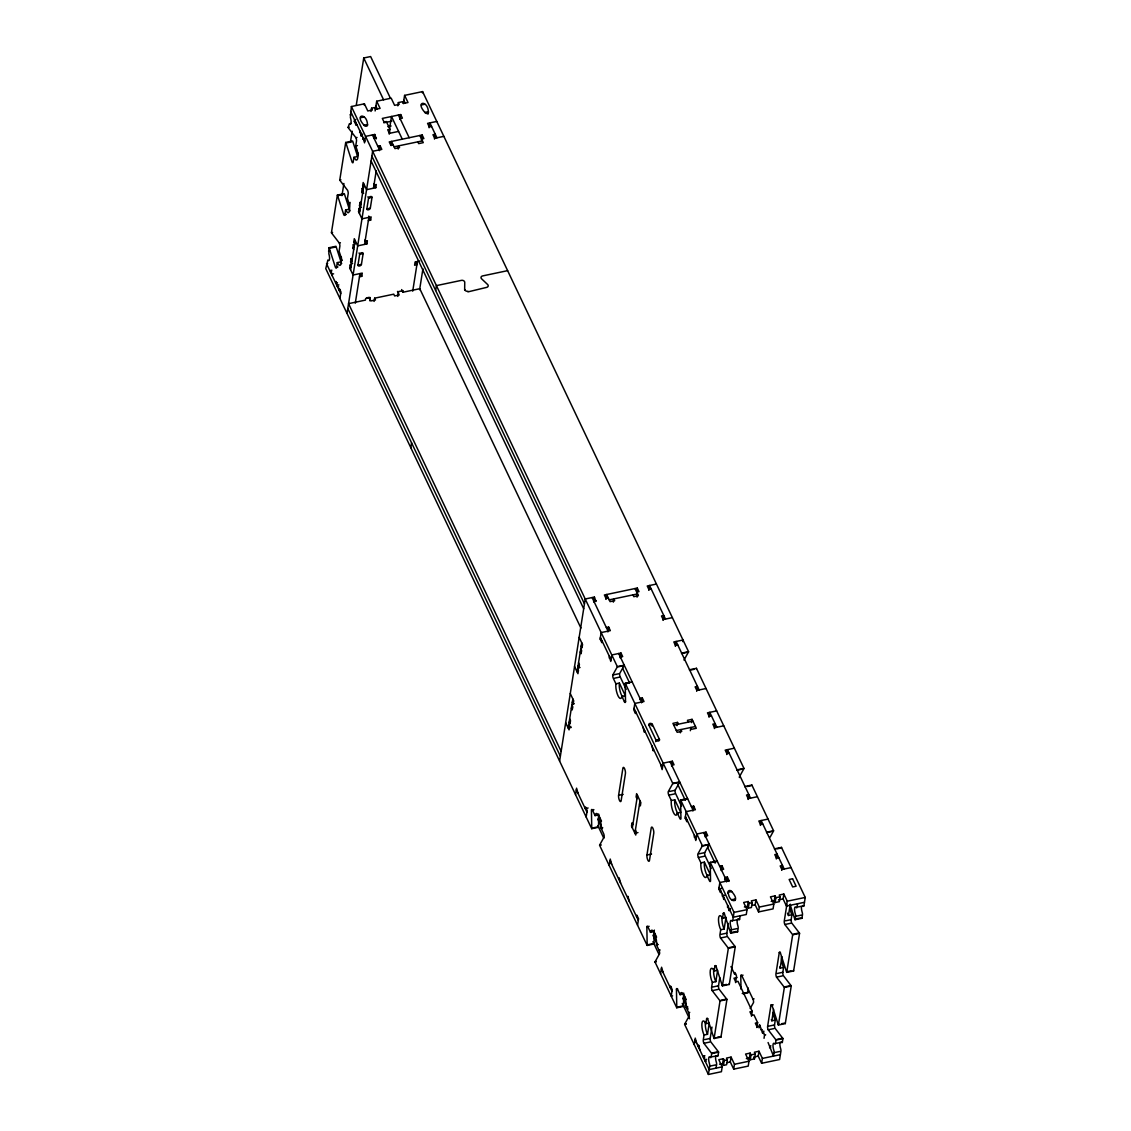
<?xml version="1.0" encoding="UTF-8"?>
<svg xmlns="http://www.w3.org/2000/svg" width="1131" height="1131" viewBox="0 0 1131 1131"><rect width="100%" height="100%" fill="white"/><g stroke="black" fill="none" stroke-linecap="round" stroke-linejoin="round"><path stroke-width="1.5" d="M340.77 261.105L336.19 246.883A2.474 0.749 78.1 0 0 335.949 246.289L329.064 247.746L328.852 253.881A4.934 1.499 78.1 0 1 329.503 259.324A4.934 1.499 78.1 0 1 327.877 259.989L325.756 268.613L591.711 828.698L598.61 827.256A2.46 0.749 78.1 0 0 598.638 826.719L598.426 814.659M683.986 660.066L688.44 652.078A2.46 0.749 78.1 0 0 688.553 651.682L422.598 91.597L404.601 95.372L408.008 102.525L403.414 103.501L402.551 101.705L398.352 102.596L399.201 104.377L394.606 105.339L391.199 98.185L376.68 101.224L380.087 108.392L375.492 109.354L374.644 107.558L371.548 108.208L372.396 110.004L367.801 110.965L364.394 103.812L351.388 106.54L350.398 117.539A4.934 1.499 78.1 0 1 351.048 122.982A4.934 1.499 78.1 0 1 349.437 123.647L348.079 127.407A2.488 0.749 78.1 0 0 348.334 127.845L355.897 137.699A2.46 0.749 78.1 0 1 356.491 141.106L355.728 145.97L357.226 150.409A8.624 2.615 78.1 0 1 355.742 159.839L353.932 157.308L357.382 156.587L357.976 152.812M341.449 257.345L340.742 261.883L337.292 262.604L339.088 265.135A8.624 2.615 78.1 0 0 340.587 255.705L339.088 251.266L339.851 246.402A2.46 0.749 78.1 0 0 339.258 242.981L331.694 233.142A2.488 0.749 78.1 0 1 331.44 232.703L337.377 195.097L344.276 193.655A2.474 0.749 78.1 0 1 344.503 194.235L349.097 208.457M350.129 202.435L349.055 209.235L345.605 209.956L347.415 212.487A8.624 2.615 78.1 0 0 349.479 210.55A8.624 2.615 78.1 0 0 348.914 203.057L347.401 198.618L348.178 193.754A2.46 0.749 78.1 0 0 347.585 190.333L340.021 180.493A2.488 0.749 78.1 0 1 339.767 180.055L345.704 142.449L352.603 141.007A2.474 0.749 78.1 0 1 352.83 141.587L357.424 155.809M341.972 195.663L343.909 183.476M350.511 141.644L352.165 131.196M356.293 105.056L363.73 57.992L370.629 56.55L390.464 98.34M331.906 270.238L330.761 270.479L330.492 272.104L331.652 271.864M357.17 124.721L356.025 124.961L354.328 121.37L354.583 119.759L355.728 119.518M332.203 275.681L330.761 270.479M356.025 124.961L356.279 123.336M329.064 247.746A2.474 0.749 78.1 0 1 329.291 248.325L335.412 267.298A2.46 0.749 78.1 0 0 336.515 267.467L337.292 262.604M337.377 195.097A2.474 0.749 78.1 0 1 337.618 195.677L343.739 214.65A2.46 0.749 78.1 0 0 344.842 214.819L345.605 209.956M353.932 157.308L353.169 162.171A2.46 0.749 78.1 0 1 352.052 162.002L345.945 143.029A2.474 0.749 78.1 0 0 345.704 142.449M362.415 135.762L361.27 136.003L359.828 130.8M364.21 105.027L364.394 103.812M337.462 282.778L335.737 283.146L336.006 281.52L337.448 286.723L338.593 286.482M361.27 136.003L361.524 134.377L362.669 134.137M376.312 138.844L374.743 134.462L365.553 136.384L364.535 142.859L363.079 137.657M339.936 298.457L340.954 291.968L339.258 288.391L339.003 290.017L340.148 289.776M371.039 111.46L371.548 108.208M359.46 276.812L361.764 276.332L362.273 273.094L353.084 275.017L349.677 267.863L350.2 264.612L351.048 266.407M352.618 263.466L351.472 263.707L350.624 261.911L351.133 258.674L352.278 258.434M353.692 249.654L352.844 247.873L353.353 244.621L354.498 244.381M355.784 243.476L354.625 243.716L353.777 241.921L354.3 238.683L357.693 245.851L366.882 243.914L367.391 240.677L365.101 241.157M368.338 220.63L370.643 220.149L371.152 216.912L361.962 218.834L358.569 211.667L359.078 208.429L360.224 208.189M361.496 207.284L360.351 207.524L359.502 205.729L360.011 202.491L361.171 202.251M363.715 193.231L362.57 193.472L361.722 191.69L362.231 188.439L363.39 188.198M363.518 187.534L362.669 185.738L363.178 182.501L366.571 189.669L375.761 187.732L376.284 184.494L373.979 184.975M375.11 110.965L376.68 101.224M350.539 269.645L355.148 240.479M359.418 213.462L364.026 184.296M374.743 134.462L374.107 138.505L376.439 138.039M347.019 313.372L372.636 151.3L381.826 149.377L380.129 145.8L377.825 146.281M363.136 253.584L359.686 254.305A1.852 1.103 -25.4 0 1 361.609 252.736A1.852 1.103 -25.4 0 1 363.136 253.584L361.425 264.385A1.852 1.103 -25.4 0 1 359.517 265.969A1.852 1.103 -25.4 0 1 357.976 265.121L359.686 254.305L359.05 252.962M372.014 197.402L368.565 198.123A1.852 1.103 -25.4 0 1 370.487 196.554A1.852 1.103 -25.4 0 1 372.014 197.402L370.304 208.203A1.852 1.103 -25.4 0 1 368.395 209.786A1.852 1.103 -25.4 0 1 366.868 208.924L368.565 198.123L367.928 196.78M355.29 303.207L359.969 273.575M364.592 244.395L368.862 217.392M373.47 188.213L376.241 170.64M379.366 150.663L380.129 145.8M389.714 127.845L391.51 116.493L402.283 139.184M389.234 134.151L390.011 129.287L386.321 121.526L384.031 122.007L382.32 118.416L400.699 114.57L402.396 118.147L400.105 118.628M391.015 144.669L391.524 141.432L394.945 148.599L399.54 147.624L398.692 145.842L398.183 149.08M397.829 105.833L398.352 102.596M369.738 300.775L370.261 297.538L365.666 298.499L365.398 300.111L348.56 303.659L561.132 751.337M399.936 119.434L400.699 114.57M403.286 103.472L404.601 95.372M374.092 301.426L374.615 298.188L393.758 294.173L394.606 295.954L399.201 294.993L397.504 291.416M422.4 92.813L422.598 91.597M421.411 139.862L422.174 134.999L389.248 141.912L390.944 145.489L393.249 145.008M397.815 296.449L398.593 291.586L403.187 290.625L402.919 292.25L419.771 288.702L580.91 628.058M427.985 114.146L428.366 111.715C427.815 99.768 414.695 101.14 424.917 112.436A1.852 1.371 9 0 0 427.278 113.425A1.852 1.371 9 0 0 428.366 111.715L424.917 112.436M429.101 127.746L429.879 122.883L436.962 137.812M434.488 139.085L435.265 134.221L432.961 134.702L434.672 138.293L443.847 136.356M412.716 291.162L417.41 261.515M419.615 289.72L422.923 268.796M410.793 447.678L411.557 442.829M435.647 290.469L436.41 285.62L461.448 280.361A2.46 1.838 9 0 1 464.742 282.312L464.657 290.045M467.951 291.883L486.627 287.387A2.46 1.838 9 0 0 487.73 284.616L481.58 278.791A2.46 1.838 9 0 1 482.598 275.922L507.621 270.662M559.605 761.064L585.222 598.992L594.411 597.069L595.98 601.466M572.823 698.916L568.214 728.081L571.282 727.445M577.093 671.899L581.702 642.719M568.723 724.844L569.572 726.625L569.063 729.877L565.656 722.709M574.308 703.694L573.163 703.949L573.671 700.697L570.278 693.543M580.033 667.502L578.888 667.742L579.397 664.505L578.549 662.709M593.634 601.932L594.411 597.069M605.891 599.359L606.654 594.496L610.076 601.65L614.67 600.688L613.822 598.907L613.313 602.144M575.538 794.641L576.57 788.166L578.012 793.368M602.088 641.023L601.833 642.634L600.137 639.057L601.155 632.568L610.344 630.646L608.648 627.069L606.357 627.549M607.884 631.918L608.648 627.069M620.382 657.097L622.686 656.616L620.976 653.025L611.786 654.962L610.768 661.437L609.326 656.234M586.169 817.034L587.201 810.545L585.49 806.968L585.236 808.58L588.106 807.986M620.212 657.889L620.976 653.025M636.795 591.301L637.304 588.063L604.378 594.977L606.075 598.553L608.379 598.073M637.036 597.168L637.545 593.916L609.213 599.868M648.784 590.297L649.547 585.49L665.48 619.067M618.6 795.319L622.87 768.302A3.69 1.117 78.1 0 1 624.524 768.557A3.69 1.117 78.1 0 1 625.415 773.675L621.145 800.691A3.69 1.117 78.1 0 1 619.491 800.423A3.69 1.117 78.1 0 1 618.6 795.319L623.195 794.344M609.199 865.526L610.231 859.051L611.673 864.254M635.749 711.894L635.495 713.52L633.798 709.943L634.816 703.454L644.006 701.531L642.309 697.94L640.005 698.435L639.821 699.651M641.546 702.803L642.309 697.94M618.897 879.466L619.152 877.854L620.594 883.057M642.974 727.12L644.43 732.322L644.684 730.697M663.02 620.354L663.784 615.49L661.479 615.971L663.19 619.562L672.38 617.625M632.342 827.864L637.474 795.446M640.019 800.819L634.901 833.236L637.955 832.586M652.078 726.017L652.347 724.391A1.852 1.371 9 0 0 649.986 723.416A1.852 1.371 9 0 0 648.897 725.112L655.98 740.042L655.726 741.667M627.691 897.972L627.945 896.346L629.387 901.548M651.767 745.626L653.209 750.828L653.464 749.203M675.348 646.324L676.112 641.461L699.142 689.952M636.612 916.774L636.866 915.163L638.563 918.74L637.545 925.215M660.688 764.429L662.144 769.631L663.162 763.142L672.351 761.22L674.048 764.796L671.757 765.277M646.946 855.008L651.216 827.991A3.69 1.117 78.1 0 1 652.87 828.245A3.69 1.117 78.1 0 1 653.76 833.363L649.491 860.38A3.69 1.117 78.1 0 1 647.837 860.125A3.69 1.117 78.1 0 1 646.946 855.008L651.541 854.046M682.742 641.63L683.011 640.019L673.822 641.941L675.518 645.518L677.808 645.038M677.002 725.635L677.511 722.398L672.917 723.359L677.172 732.308L681.767 731.347L680.919 729.552L680.395 732.803M671.588 766.083L672.351 761.22M690.362 730.711L690.871 727.473L691.72 729.255L696.314 728.293L692.059 719.344L687.464 720.306L688.312 722.101M691.55 722.582L692.059 719.344M696.668 691.239L697.445 686.376L695.141 686.856L696.852 690.433L706.041 688.51M660.575 973.72L661.593 967.231L663.049 972.434M687.125 820.088L686.87 821.714L685.174 818.137L686.192 811.648L695.381 809.725L693.685 806.134L691.38 806.615M692.907 810.998L693.685 806.134M709.01 717.21L709.773 712.346L716.856 727.261M705.419 836.162L707.709 835.682L706.013 832.105L696.823 834.028L695.791 840.517L694.349 835.314M714.382 728.548L715.16 723.684L712.855 724.165L714.566 727.742L723.755 725.819M705.249 836.968L706.013 832.105M726.724 754.518L727.487 749.655L750.517 798.147M721.182 870.545L721.96 865.682L719.655 866.162M694.236 1044.606L695.254 1038.117L696.696 1043.319M720.786 890.974L720.532 892.599L718.821 889.008L719.853 882.533L729.043 880.611L727.346 877.02L725.042 877.5L724.66 879.932M724.038 897.844L723.783 899.456L722.341 894.253M699.962 1050.19L698.52 1044.987L698.265 1046.613L699.41 1046.359M726.569 881.883L727.346 877.02M704.062 1035.021L707.511 1034.3L709.293 1022.947L705.857 1023.668A8.624 2.615 78.1 0 0 701.983 1023.074A8.624 2.615 78.1 0 0 704.062 1035.021L703.284 1039.884A2.46 0.749 78.1 0 0 703.878 1043.291L711.456 1053.145A2.46 0.749 78.1 0 1 711.696 1053.583L711.159 1057.004A2.46 0.749 78.1 0 1 710.353 1057.329A4.92 1.499 78.1 0 0 708.741 1058.008A4.92 1.499 78.1 0 0 709.391 1063.451A2.46 0.749 78.1 0 1 709.717 1066.165L708.402 1074.45L721.422 1071.721L722.186 1066.858L718.793 1059.69L723.388 1058.729L724.236 1060.525L723.458 1065.388L726.569 1064.738L727.332 1059.874L726.484 1058.079L731.078 1057.117L734.471 1064.271L733.708 1069.134L748.227 1066.095L748.991 1061.231L745.583 1054.064L750.178 1053.102L751.041 1054.898L750.263 1059.761L754.476 1058.87L755.254 1054.007L754.391 1052.226L758.986 1051.25L762.393 1058.418L761.63 1063.281L779.612 1059.507L780.927 1051.222A2.46 0.749 78.1 0 0 780.602 1048.508A4.92 1.499 78.1 0 1 780.178 1042.259M705.857 1023.668L706.621 1018.819L707.766 1018.564M712.374 982.372L715.824 981.651L717.62 970.299L714.17 971.034A8.624 2.615 78.1 0 0 710.296 970.426A8.624 2.615 78.1 0 0 712.374 982.372L711.611 987.236A2.46 0.749 78.1 0 0 712.205 990.643L719.768 1000.497A2.46 0.749 78.1 0 1 720.023 1000.935L714.085 1038.541L720.97 1037.085L726.922 999.493A2.46 0.749 78.1 0 0 726.668 999.041L719.104 989.201A2.46 0.749 78.1 0 1 718.51 985.794L719.783 977.679M714.17 971.034L714.948 966.171L716.093 965.931M725.438 916.704A8.624 2.615 78.1 0 1 725.946 917.665L722.497 918.386A8.624 2.615 78.1 0 0 718.623 917.792A8.624 2.615 78.1 0 0 720.701 929.724L719.938 934.588A2.46 0.749 78.1 0 0 720.532 937.995L728.095 947.849A2.46 0.749 78.1 0 1 728.35 948.287L722.398 985.893L729.297 984.451L735.235 946.845A2.46 0.749 78.1 0 0 734.98 946.407L727.417 936.553A2.46 0.749 78.1 0 1 726.823 933.146L728.364 923.419M722.497 918.386L723.26 913.523L724.42 913.283M728.915 881.417L729.043 880.611M728.067 893.476L728.251 892.26A1.852 1.371 9 0 1 729.339 890.549A1.852 1.371 9 0 1 731.7 891.539C741.922 902.835 728.802 904.206 728.251 892.26L731.7 891.539M704.91 1055.788L703.765 1056.029L703.51 1057.655L704.655 1057.414M730.174 910.257L729.028 910.512L727.586 905.309M720.701 929.724L724.151 929.003L725.946 917.665M703.765 1056.029L705.207 1061.231L706.352 1060.991M729.028 910.512L729.283 908.886L730.442 908.645M717.252 1055.887A2.46 0.749 78.1 0 0 718.058 1055.548L718.595 1052.141A2.46 0.749 78.1 0 0 718.341 1051.689L710.777 1041.849A2.46 0.749 78.1 0 1 710.183 1038.442L711.979 1027.089M748.043 799.433L748.821 794.57L746.517 795.051L748.213 798.627L757.402 796.705M735.164 900.432L735.348 899.216M737.186 920.21A4.92 1.499 78.1 0 0 737.836 925.653A2.46 0.749 78.1 0 1 738.161 928.381L737.61 931.803L730.725 933.245L731.262 929.823A2.46 0.749 78.1 0 0 730.937 927.109A4.92 1.499 78.1 0 1 730.287 921.666A4.92 1.499 78.1 0 1 731.913 920.987A2.46 0.749 78.1 0 0 732.718 920.662L734.019 912.378L710.254 862.331L717.153 860.875A2.46 0.749 78.1 0 0 717.111 861.271M716.064 1068.145L716.602 1064.723A2.46 0.749 78.1 0 0 716.276 1061.995A4.92 1.499 78.1 0 1 715.852 1055.76M737.794 918.994A4.92 1.499 78.1 0 1 738.797 919.545A2.46 0.749 78.1 0 0 739.603 919.206L740.141 915.799M735.744 973.918L734.599 974.159L734.853 972.547L736.55 976.124L735.532 982.599M723.458 1065.388L722.61 1063.592L723.388 1058.729M804.466 902.298L786.469 906.072L787.247 901.209L783.84 894.041L779.245 895.017L780.093 896.798L779.33 901.661L775.117 902.552L775.88 897.689L775.032 895.893L770.437 896.855L773.844 904.022L773.067 908.886L758.562 911.925L759.325 907.062L755.932 899.908L751.337 900.87L752.186 902.665L751.408 907.529L748.312 908.179L749.09 903.316L748.227 901.52L743.647 902.481L747.04 909.649L746.276 914.512L733.256 917.241L719.09 887.397M748.312 908.179L747.464 906.383L748.227 901.52M760.371 825.39L761.149 820.54L784.179 869.032M733.708 1069.134L730.301 1061.981L731.078 1057.117M758.562 911.925L755.155 904.772L755.932 899.908M751.465 1016.175L752.242 1011.326L737.992 981.326L735.701 981.807L733.991 978.23L737.059 977.58M776.318 858.966L777.082 854.117L774.792 854.598L776.488 858.175L778.792 857.694M750.263 1059.761L749.415 1057.966L750.178 1053.102M775.117 902.552L774.268 900.757L775.032 895.893M756.851 1027.528L757.629 1022.664L753.939 1014.903L751.634 1015.384L749.938 1011.807L752.242 1011.326M781.705 870.319L782.468 865.455L780.178 865.936L781.874 869.513L791.064 867.59M759.071 1027.867L759.58 1024.629L762.577 1033.112L763.736 1032.872M761.63 1063.281L758.222 1056.114L758.986 1051.25M786.469 906.072L783.076 898.905L783.84 894.041M762.577 1033.112L762.845 1031.486L763.99 1031.246M764.033 1038.315L764.542 1035.063L762.845 1031.486M773.236 1004.837L770.946 1005.318L767.61 1026.382A2.46 0.749 78.1 0 0 768.203 1029.79L775.767 1039.643A2.46 0.749 78.1 0 1 776.022 1040.082L775.484 1043.503A2.46 0.749 78.1 0 1 774.678 1043.842A4.92 1.499 78.1 0 0 773.053 1044.507A4.92 1.499 78.1 0 0 773.717 1049.95A2.46 0.749 78.1 0 1 774.042 1052.664L773.491 1056.085L768.076 1042.528M780.418 952.429L779.259 952.67L775.937 973.734A2.46 0.749 78.1 0 0 776.53 977.142L784.094 986.995A2.46 0.749 78.1 0 1 784.348 987.434L778.397 1025.039L785.296 1023.597L791.233 985.992A2.46 0.749 78.1 0 0 790.979 985.553L783.415 975.7A2.46 0.749 78.1 0 1 782.822 972.292L783.599 967.429A8.624 2.615 78.1 0 1 781.394 956.713M786.823 904.885L784.264 921.086A2.46 0.749 78.1 0 0 784.857 924.508L792.421 934.347A2.46 0.749 78.1 0 1 792.675 934.786L786.724 972.391L793.623 970.949L799.56 933.344A2.46 0.749 78.1 0 0 799.306 932.905L791.742 923.052A2.46 0.749 78.1 0 1 791.149 919.644L791.912 914.781A8.624 2.615 78.1 0 1 789.721 905.493M773.194 1012.344A8.624 2.615 78.1 0 0 775.272 1020.077L771.823 1020.798L773.618 1009.446M783.599 967.429L780.15 968.15L781.945 956.812M791.912 914.781L788.477 915.502L790.258 904.164M781.563 1042.386A2.46 0.749 78.1 0 0 782.383 1042.061L782.921 1038.64A2.46 0.749 78.1 0 0 782.666 1038.187L775.103 1028.348A2.46 0.749 78.1 0 1 774.509 1024.94L775.272 1020.077M801.497 906.723A4.92 1.499 78.1 0 0 801.78 910.752L802.346 912.858A2.46 0.749 78.1 0 1 802.473 914.88L801.936 918.301L795.051 919.743L795.588 916.322A2.46 0.749 78.1 0 0 795.446 914.3L794.881 912.208A4.92 1.499 78.1 0 1 795.701 907.005L796.493 907.741A2.46 0.749 78.1 0 0 797.044 907.161L797.581 903.74M802.6 905.563L803.378 906.299A2.46 0.749 78.1 0 0 803.929 905.719L805.244 897.434L781.479 847.388L774.579 848.83A2.46 0.749 78.1 0 0 774.551 849.225M615.914 683.803L619.364 683.082L625.316 695.607L621.866 696.328A8.624 2.615 78.1 0 1 617.993 695.735A8.624 2.615 78.1 0 1 615.914 683.803L613.355 678.43A2.46 0.749 78.1 0 1 612.762 675.009L617.229 667.021A2.46 0.749 78.1 0 0 617.328 666.626L351.388 106.54M617.328 666.626L624.227 665.184A2.46 0.749 78.1 0 1 624.114 665.565L619.661 673.567A2.46 0.749 78.1 0 0 620.255 676.974L626.15 689.401M632.073 682.346A2.46 0.749 78.1 0 1 632.116 681.809L625.231 683.251L672.761 783.359A2.46 0.749 78.1 0 1 672.648 783.741L668.195 791.742A2.46 0.749 78.1 0 0 668.789 795.15L671.333 800.522A8.624 2.615 78.1 0 0 673.412 812.468A8.624 2.615 78.1 0 0 677.285 813.062L680.735 812.341L674.783 799.801L671.333 800.522M681.569 806.12L675.674 793.708A2.46 0.749 78.1 0 1 675.08 790.3L679.547 782.299A2.46 0.749 78.1 0 0 679.646 781.903L672.761 783.359M687.507 799.066A2.46 0.749 78.1 0 1 687.549 798.528L680.65 799.985L702.365 845.705A2.46 0.749 78.1 0 1 702.252 846.087L697.799 854.089A2.46 0.749 78.1 0 0 698.393 857.496L700.937 862.868A8.624 2.615 78.1 0 0 703.03 874.814A8.624 2.615 78.1 0 0 706.889 875.408L710.339 874.687L704.387 862.147L700.937 862.868M711.173 868.467L705.277 856.054A2.46 0.749 78.1 0 1 704.684 852.647L709.151 844.645A2.46 0.749 78.1 0 0 709.25 844.263L702.365 845.705M683.449 993.739L683.675 1005.784A2.46 0.749 78.1 0 1 683.633 1006.336L676.748 1007.778L655.033 962.043A2.46 0.749 78.1 0 1 655.146 961.661L659.599 953.659A2.46 0.749 78.1 0 0 659.005 950.252L656.447 944.88A8.624 2.615 78.1 0 0 654.368 932.934A8.624 2.615 78.1 0 0 650.495 932.34L647.95 926.968A2.46 0.749 78.1 0 0 646.847 926.798L647.172 944.88A2.46 0.749 78.1 0 1 647.144 945.431L654.029 943.975A2.46 0.749 78.1 0 0 654.071 943.438L653.845 931.379M770.126 837.152L773.463 831.144A2.46 0.749 78.1 0 0 773.576 830.762L751.861 785.027L744.976 786.483A2.46 0.749 78.1 0 0 744.933 786.865M708.402 1074.45L684.637 1024.403A2.46 0.749 78.1 0 1 684.75 1024.007L689.203 1016.006A2.46 0.749 78.1 0 0 688.609 1012.598L686.065 1007.226A8.624 2.615 78.1 0 0 683.972 995.294A8.624 2.615 78.1 0 0 680.113 994.686L677.554 989.314A2.46 0.749 78.1 0 0 676.451 989.144L676.776 1007.24A2.46 0.749 78.1 0 1 676.748 1007.778M750.178 1008.513L753.529 1002.518A2.46 0.749 78.1 0 0 752.935 999.097L741.879 975.827A2.46 0.749 78.1 0 0 740.777 975.657L741.017 989.215M350.073 114.811L351.218 114.57M360.492 117.751L363.942 117.03M421.368 104.971L424.818 104.25M354.328 121.37L355.473 121.13M349.776 123.746L350.921 123.505M348.079 127.407L349.239 127.167M364.041 125.216L367.49 124.495C366.939 112.534 353.819 113.92 364.041 125.216A1.852 1.371 9 0 0 366.402 126.191A1.852 1.371 9 0 0 367.49 124.495M383.819 122.812L391.863 121.116M359.573 132.426L360.718 132.186M387.876 126.658L391.086 125.979M390.011 129.287L387.707 129.768L389.403 133.345L398.593 131.422M355.897 137.699L357.057 137.459M436.764 121.441L427.575 123.364L429.285 126.955L431.575 126.46M362.825 139.283L363.97 139.042M345.945 143.029L351.684 141.827M355.728 145.97L357.453 145.602M421.58 139.071L423.871 138.59L422.174 134.999M394.083 146.804L422.414 140.866M339.767 180.055L340.912 179.815M362.669 185.738L363.814 185.498M337.618 195.677L343.357 194.475M361.722 191.69L362.867 191.45M359.502 205.729L360.648 205.489M366.868 208.924L370.304 208.203M344.884 214.409L346.029 214.169M358.569 211.667L359.715 211.426M344.842 214.819L345.987 214.579M331.44 232.703L332.585 232.449M339.258 242.981L340.403 242.741M353.777 241.921L354.936 241.681M329.291 248.325L335.03 247.124M328.527 251.167L329.672 250.912M352.844 247.873L353.989 247.632M327.679 263.509L326.534 263.749L340.7 293.593M350.624 261.911L351.769 261.671M336.557 267.057L337.717 266.817M336.515 267.467L337.674 267.227M357.976 265.121L361.425 264.385M349.677 267.863L350.836 267.623M332.457 274.07L333.603 273.829M419.7 261.035L415.105 262.01L414.596 265.248L416.901 264.767L415.614 262.081M337.702 285.111L338.848 284.871M366.868 297.835L369.158 297.354L370.869 300.945L375.464 299.984L374.615 298.188M656.432 584.048L647.243 585.985L648.94 589.562L651.244 589.081M593.817 601.126L596.108 600.646M636.711 592.135L639.001 591.64L637.304 588.063M600.137 639.057L601.282 638.817M582.338 645.73L581.193 645.971L582.041 647.752L582.55 644.514L579.157 637.347M581.405 651.668L580.26 651.908L581.108 653.704L581.617 650.452L580.769 648.671M609.072 657.86L610.217 657.62M579.185 665.721L578.04 665.961L578.888 667.742M688.553 651.682L681.654 653.124A2.46 0.749 78.1 0 1 681.541 653.52M618.374 666.781L624.114 665.565M682.7 653.28L688.44 652.078M612.762 675.009L618.516 673.807M614.515 678.19L620.255 676.974M739.377 777.52A2.46 0.749 78.1 0 1 739.405 776.799L743.859 768.797A2.46 0.749 78.1 0 0 743.972 768.401L696.442 668.308L689.542 669.75A2.46 0.749 78.1 0 0 689.514 670.146M621.866 696.328L624.411 701.701A2.46 0.749 78.1 0 0 625.528 701.87L625.189 683.788L629.783 682.827M690.659 670.047L694.109 669.326M573.459 701.913L572.314 702.153L573.163 703.949M572.526 707.85L571.367 708.091L572.229 709.886L572.738 706.649L571.89 704.853M624.411 701.701L625.57 701.46M570.307 721.903L569.147 722.144L570.01 723.925L570.519 720.687L569.671 718.892M569.572 726.625L570.731 726.385M648.897 725.112L652.347 724.391L659.43 739.321A1.852 1.371 9 0 1 658.341 741.017A1.852 1.371 9 0 1 655.98 740.042L659.43 739.321M716.658 710.89L707.469 712.827L709.179 716.404L711.47 715.923M673.751 725.155L692.893 721.14M676.296 730.527L695.452 726.512M734.372 748.199L725.183 750.136L726.894 753.713L729.184 753.232M743.972 768.401L737.087 769.858A2.46 0.749 78.1 0 1 736.974 770.239L742.714 769.038M672.648 783.741L678.388 782.539M669.34 791.502L675.08 790.3M592.559 809.838L593.718 809.598M591.711 828.698A2.46 0.749 78.1 0 0 591.753 828.161L591.414 810.079A2.46 0.749 78.1 0 1 592.531 810.248L593.676 810.008M668.789 795.15L674.528 793.948M592.531 810.248L595.076 815.621L598.525 814.9A8.624 2.615 78.1 0 1 598.709 814.051M681.767 800.281L686.361 799.306M747.238 786.54L750.673 785.819M591.753 828.161L597.493 826.959M595.076 815.621A8.624 2.615 78.1 0 1 598.949 816.214A8.624 2.615 78.1 0 1 601.028 828.146L602.752 827.793M685.174 818.137L686.319 817.897M647.144 945.431L599.614 845.324L601.324 844.956M768.034 819.084L758.844 821.021L760.541 824.598L762.845 824.117M694.095 836.94L695.24 836.7M773.576 830.762L766.691 832.204A2.46 0.749 78.1 0 1 766.578 832.6L772.317 831.384M702.252 846.087L707.992 844.885M698.944 853.848L704.684 852.647M698.393 857.496L704.132 856.294M712.516 862.388L717.111 861.426M776.841 848.886L781.436 847.925A2.46 0.749 78.1 0 1 781.479 847.388M721.352 869.739L723.656 869.258L721.96 865.682M718.821 889.008L721.691 888.415M722.087 895.879L724.957 895.271M731.799 899.711L735.249 898.989M727.332 906.921L728.477 906.68M749.09 903.316L752.186 902.665M775.88 897.689L780.093 896.798M646.847 926.798L649.137 926.317M744.396 907.02L747.464 906.383M752.101 905.408L755.155 904.772M771.201 901.393L774.268 900.757M778.481 899.88L783.076 898.905M734.019 912.378L747.04 909.649M759.325 907.062L773.844 904.022M787.247 901.209L805.244 897.434M650.495 932.34L653.944 931.619A8.624 2.615 78.1 0 1 654.397 930.12M733.863 920.422L739.603 919.206M798.189 906.921L803.929 905.719M648.332 944.639L654.071 943.438M656.447 944.88L658.171 944.512M731.262 929.823L737.002 928.622M795.588 916.322L801.328 915.12M721.083 934.347L726.823 933.146M785.409 920.846L791.149 919.644M723.26 913.523A2.46 0.749 78.1 0 1 724.377 913.692L730.499 932.665L736.239 931.463M790.23 904.941L794.81 919.164L800.564 917.962M659.005 950.252L660.151 950.012M720.532 937.995L726.272 936.793M784.857 924.508L790.597 923.292M655.146 961.661L656.291 961.421M655.033 962.043L656.178 961.802M729.241 947.608L734.98 946.407M793.566 934.107L799.306 932.905M728.35 948.287L735.235 946.845M792.675 934.786L799.56 933.344M671.418 987.42L670.273 987.66L670.527 986.034L672.224 989.625L671.206 996.1L672.577 995.817M676.451 989.144L677.596 988.904M740.777 975.657L743.067 975.176M712.756 986.995L718.51 985.794M777.082 973.494L782.822 972.292M714.948 966.171A2.46 0.749 78.1 0 1 716.05 966.341L722.172 985.313L726.484 984.408M787.643 971.571L791.092 970.85M680.113 994.686L683.548 993.965A8.624 2.615 78.1 0 1 683.746 993.117M712.205 990.643L717.945 989.441M776.53 977.142L782.27 975.94M677.936 1007L683.675 1005.784M742.247 993.499L748.001 992.297L747.916 987.773M743.364 993.796L747.959 992.834A2.46 0.749 78.1 0 0 748.001 992.297M686.065 1007.226L687.775 1006.873M720.914 1000.256L726.668 999.041M785.239 986.755L790.979 985.553M720.023 1000.935L726.922 999.493M784.348 987.434L791.233 985.992M688.609 1012.598L689.754 1012.358M752.935 999.097L754.08 998.857M684.75 1024.007L685.895 1023.767M684.637 1024.403L686.361 1024.036M757.629 1022.664L755.324 1023.145L757.021 1026.722L760.089 1026.086M704.443 1039.643L710.183 1038.442M768.755 1026.142L774.509 1024.94M706.621 1018.819A2.46 0.749 78.1 0 1 707.723 1018.989L713.845 1037.961L714.99 1037.721M717.294 1037.24L719.585 1036.759M770.946 1005.318A2.46 0.749 78.1 0 1 772.049 1005.487L778.17 1024.46L779.316 1024.219M781.62 1023.739L783.91 1023.258M761.022 1029.818L762.167 1029.578M703.878 1043.291L709.632 1042.089M768.203 1029.79L773.943 1028.588M764.542 1035.063L765.687 1034.823M712.601 1052.904L718.341 1051.689M776.926 1039.403L782.666 1038.187M711.696 1053.583L718.595 1052.141M776.022 1040.082L782.921 1038.64M712.304 1056.764L718.058 1055.548M776.629 1043.263L782.383 1042.061M705.461 1059.606L706.606 1059.365M769.787 1046.118L770.932 1045.864M769.532 1047.73L770.678 1047.49M724.236 1060.525L727.332 1059.874M751.041 1054.898L755.254 1054.007M709.717 1066.165L715.456 1064.964M774.042 1052.664L779.782 1051.462M719.556 1064.229L722.61 1063.592M727.247 1062.617L730.301 1061.981M746.347 1058.616L749.415 1057.966M758.222 1056.114L753.628 1057.089L754.476 1058.87M722.186 1066.858L709.179 1069.587L695 1039.742M734.471 1064.271L748.991 1061.231M762.393 1058.418L780.39 1054.643M403.795 100.235L405.195 103.091M419.855 135.494L423.277 142.647L418.682 143.609L417.834 141.827M634.986 588.544L638.407 595.712L633.812 596.673L632.964 594.878M398.409 115.051L409.182 137.728M363.73 57.992L383.579 99.782M677.511 722.398L678.36 724.179M375.888 106.102L377.273 108.958M372.438 134.942L379.535 149.858M592.107 597.55L608.054 631.126M618.685 653.506L641.715 702.012M670.061 761.7L693.091 810.206M703.708 832.586L726.738 881.091M622.63 668.308L629.43 682.629M677.78 784.462L685.329 800.352M707.638 847.345L715.145 863.137M350.61 111.403L364.79 141.248M371.873 156.163L584.444 603.855M600.391 637.432L611.023 659.825M634.053 708.317L662.398 768.006M685.428 816.511L696.06 838.891M371.109 161.026L583.681 608.718M677.285 813.062L679.844 818.434A2.46 0.749 78.1 0 0 680.947 818.604L680.608 800.522A2.46 0.749 78.1 0 1 680.65 799.985M706.889 875.408L709.448 880.78A2.46 0.749 78.1 0 0 710.551 880.95L710.226 862.868A2.46 0.749 78.1 0 1 710.254 862.331M373.852 183.703L375.761 187.732M362.231 188.439L363.079 190.234M730.979 966.553L734.599 974.159M368.734 216.12L370.643 220.149M401.646 289.564L402.919 292.25M360.011 202.491L360.86 204.273M359.078 208.429L359.927 210.225M577.602 668.661L578.464 670.443L577.941 673.694L574.548 666.527M636.951 798.684L636.103 796.903L636.612 793.651L640.867 802.614L640.358 805.852L639.51 804.056M364.974 239.885L366.882 243.914M632.851 824.612L632.003 822.831L631.494 826.068L635.749 835.017L636.258 831.78L635.41 829.984M353.353 244.621L354.201 246.417M360.478 273.645L361.764 276.332M351.133 258.674L351.981 260.469M340.29 256.157L342.325 260.455M598.525 814.9L601.494 821.163M653.944 931.619L656.588 937.189M684.213 995.365L686.192 999.535M597.79 819.07L602.328 828.613M652.94 935.21L657.479 944.753M682.813 998.108L688.058 1009.163M601.028 828.146L603.572 833.519A2.46 0.749 78.1 0 1 604.166 836.94L599.713 844.928A2.46 0.749 78.1 0 0 599.614 845.324M597.79 825.517L603.827 838.241M652.926 941.671L658.977 954.38M682.247 1003.409L689.542 1018.762M347.783 308.509L560.368 756.201M576.315 789.777L586.947 812.171M609.962 860.663L638.308 920.351M661.338 968.857L671.97 991.237M468.05 291.275A2.46 1.838 9 0 1 464.756 289.437M625.189 683.788A2.46 0.749 78.1 0 1 625.231 683.251M622.714 697.049A8.624 2.615 78.1 0 1 619.364 683.082M625.316 695.607A8.624 2.615 78.1 0 1 625.118 696.456M707.737 876.129A8.624 2.615 78.1 0 1 704.387 862.147M678.133 813.783A8.624 2.615 78.1 0 1 674.783 799.801M729.297 984.451A2.46 0.749 78.1 0 1 729.057 983.871M722.398 985.893A2.46 0.749 78.1 0 1 722.172 985.313M730.725 933.245A2.46 0.749 78.1 0 1 730.499 932.665M737.61 931.803A2.46 0.749 78.1 0 1 737.384 931.223M714.085 1038.541A2.46 0.749 78.1 0 1 713.845 1037.961M720.97 1037.085A2.46 0.749 78.1 0 1 720.744 1036.505M724.151 929.003A8.624 2.615 78.1 0 1 722.158 916.619M715.824 981.651A8.624 2.615 78.1 0 1 714.057 968.504M707.511 1034.3A8.624 2.615 78.1 0 1 705.504 1021.915M751.832 785.564A2.46 0.749 78.1 0 1 751.861 785.027M696.399 668.845A2.46 0.749 78.1 0 1 696.442 668.308M785.296 1023.597A2.46 0.749 78.1 0 1 785.07 1023.018M778.397 1025.039A2.46 0.749 78.1 0 1 778.17 1024.46M801.936 918.301A2.46 0.749 78.1 0 1 801.709 917.722M795.051 919.743A2.46 0.749 78.1 0 1 794.81 919.164M793.623 970.949A2.46 0.749 78.1 0 1 793.382 970.37M786.724 972.391A2.46 0.749 78.1 0 1 786.497 971.812L780.376 952.839A2.46 0.749 78.1 0 0 779.259 952.67M771.823 1020.798A8.624 2.615 78.1 0 1 771.356 1019.681M780.15 968.15A8.624 2.615 78.1 0 1 779.669 967.047M788.477 915.502A8.624 2.615 78.1 0 1 787.558 913.169M350.016 210.889A8.61 2.601 78.1 0 1 349.055 209.235M341.703 263.537A8.61 2.601 78.1 0 1 340.742 261.883M792.577 878.759L789.141 879.48L792.675 886.944L796.125 886.223L792.577 878.759"/></g></svg>
